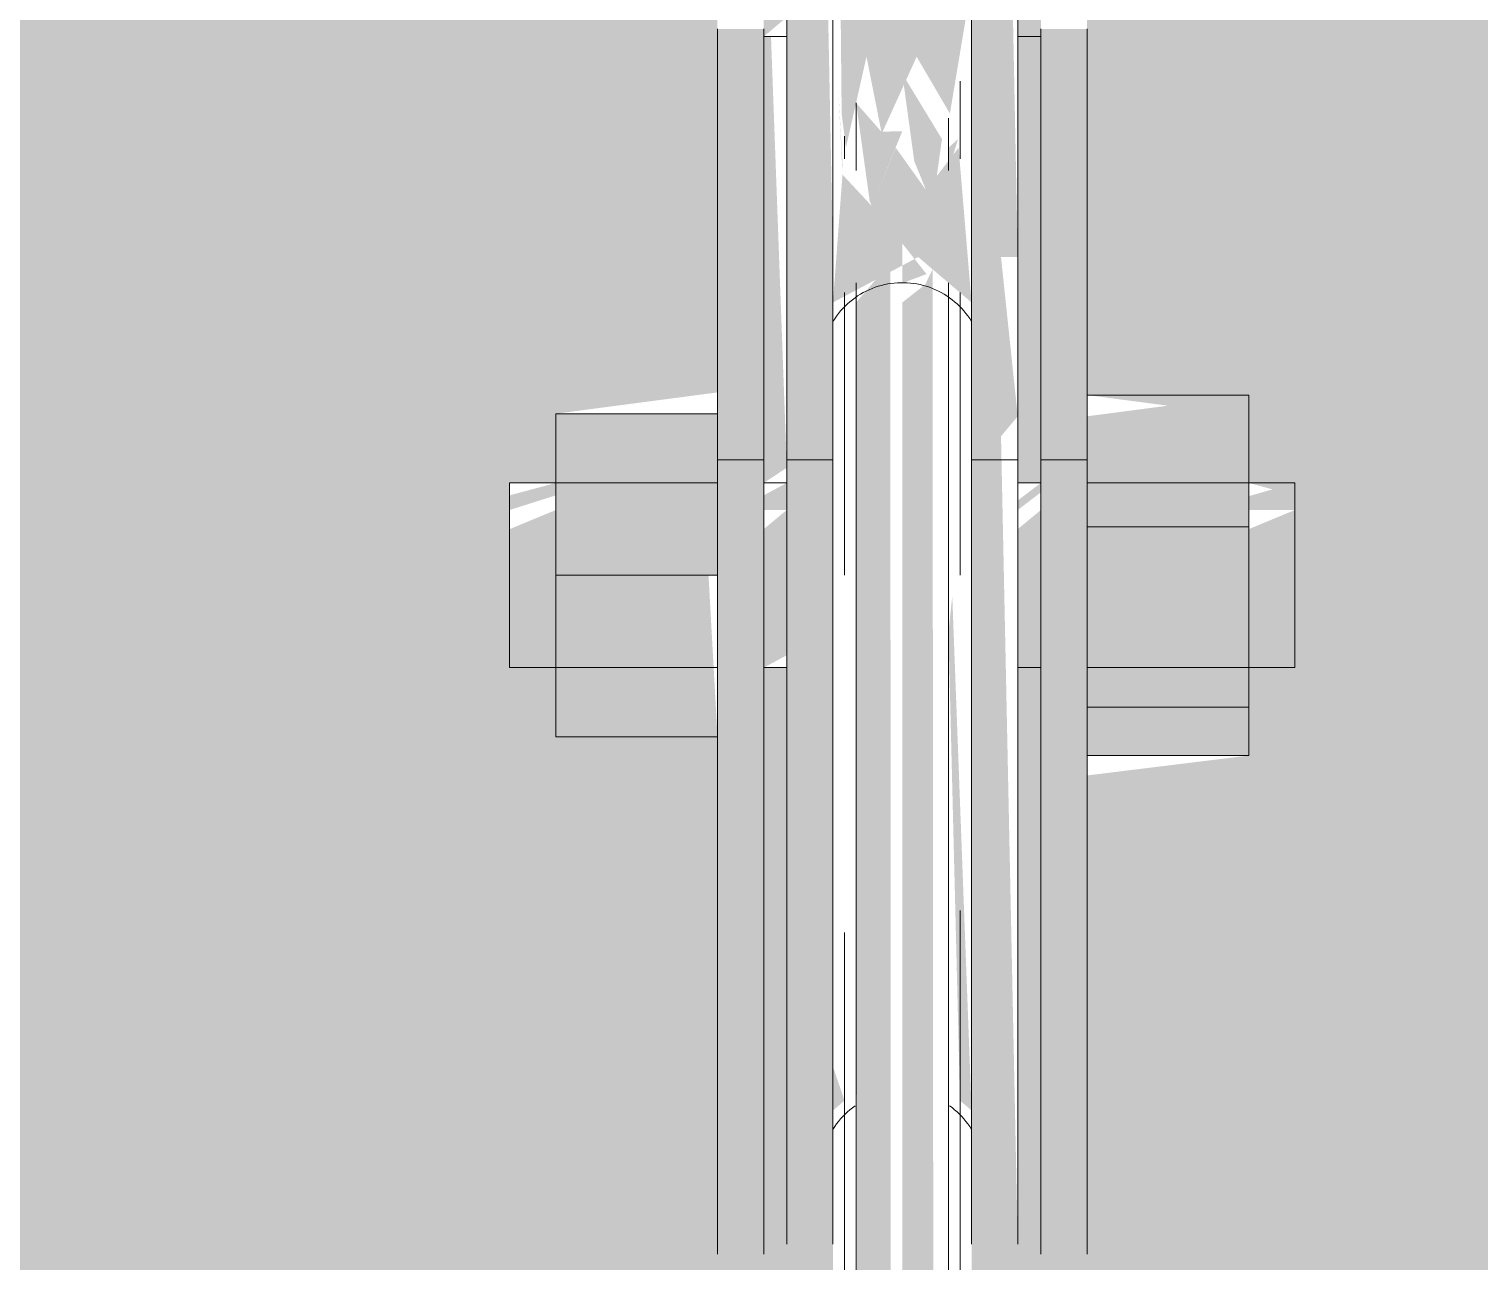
# Model space of a CAD drawing. Header units: inches. Extents: x -26493 to -10162, y -132 to 713.
# Drawn here: x -25624.532 to -25620.608, y 276.894 to 280.229 of the extents above; entities that cross this region are included whole.
import ezdxf

# ---------------------------------------------------------------- set-up
doc = ezdxf.new("R2010")
doc.units = ezdxf.units.IN
doc.header["$MEASUREMENT"] = 0
doc.layers.add('Q-SPCQ', color=91, linetype='Continuous', lineweight=9)

# ---------------------------------------------------------------- blocks, each defined once
blk = doc.blocks.new('Basketball_Backstop-Performance_Sports_Systems-3103-Ceiling_Hung - 27_-0_ to 27_-11 7_8_-652462-Section 13')
at = {"layer": 'Q-SPCQ'}
for points in [[(-25622.3563, 279.6117), (-25622.4119, 282.3959), (-25622.4813, 282.3959), (-25622.4813, 279.6117)], [(-25621.8563, 279.6117), (-25621.9119, 282.3959), (-25621.9813, 282.3959), (-25621.9813, 279.6117), (-25621.9016, 279.6117)], [(-25622.5438, 279.0995), (-25622.5438, 280.2291), (-25622.6688, 280.2291), (-25622.6688, 279.0995)], [(-25621.6688, 279.0995), (-25621.6688, 280.2291), (-25621.7938, 280.2291), (-25621.7938, 279.0995)], [(-25622.3295, 279.8437), (-25622.3423, 280.0758), (-25622.3317, 279.8608)], [(-25622.3563, 279.1264), (-25622.3563, 279.6117), (-25622.4813, 279.6117), (-25622.4813, 279.1264)], [(-25621.9016, 279.1264), (-25621.8563, 279.1805), (-25621.9016, 279.6117), (-25621.9813, 279.6117), (-25621.9813, 279.1264)], [(-25621.6688, 278.8808), (-25621.2313, 278.8808), (-25621.2313, 279.238), (-25621.6688, 279.1805), (-25621.6688, 279.0995)], [(-25623.1063, 278.75), (-25622.6688, 278.75), (-25622.6688, 279.1875), (-25623.1063, 279.1875)], [(-25622.6688, 276.955), (-25622.5438, 276.955), (-25622.5438, 279.0995), (-25622.6688, 279.0995), (-25622.6688, 277.1411)], [(-25622.4813, 276.9389), (-25622.3563, 276.9389), (-25622.3563, 279.1264), (-25622.4813, 279.1264), (-25622.4813, 277.1262)], [(-25621.9813, 276.9389), (-25621.8563, 276.9389), (-25621.9016, 279.1264), (-25621.9813, 279.1264), (-25621.9813, 277.1262)], [(-25621.6688, 276.955), (-25621.6688, 279.0995), (-25621.7938, 279.0995), (-25621.7938, 276.955)], [(-25621.6688, 278.3928), (-25621.2313, 278.3928), (-25621.2313, 278.8808), (-25621.6688, 278.8808), (-25621.6688, 278.6617)], [(-25623.1063, 278.3125), (-25622.6688, 278.3125), (-25622.6931, 278.75), (-25623.1063, 278.75)], [(-25621.6688, 278.262), (-25621.2313, 278.262), (-25621.2313, 278.3928), (-25621.6688, 278.3928)]]:
    blk.add_hatch(color=256, dxfattribs=at).paths.add_polyline_path(points, flags=0)
h = blk.add_hatch(color=256, dxfattribs=at)
h.paths.add_polyline_path([(-25622.1688, 282.2265), (-25622.1688, 282.334), (-25622.2327, 282.3074), (-25622.1768, 282.2365)], flags=0)
h.paths.add_polyline_path([(-25622.3212, 279.9076), (-25622.2656, 280.154), (-25622.2243, 279.9459), (-25622.1298, 280.154), (-25622.0399, 280), (-25621.9813, 280.3525), (-25622.0124, 282.3599), (-25622.212, 282.2633), (-25622.3563, 282.3864), (-25622.3328, 280)], flags=0)
h = blk.add_hatch(color=256, dxfattribs=at)
h.paths.add_polyline_path([(-25625.0426, 157.5625), (-25622.2938, 157.5625), (-25622.2938, 160.1875), (-25625.3898, 160.1875), (-25625.3736, 157.5625), (-25625.1258, 157.5625)], flags=0)
h.paths.add_polyline_path([(-25620.7185, 157.5625), (-25618.958, 157.5625), (-25618.9743, 160.1875), (-25622.0438, 160.1875), (-25622.0438, 157.5625), (-25620.8216, 157.5625)], flags=0)
h.paths.add_polyline_path([(-25621.8807, 214.0433), (-25621.8243, 213.9369), (-25621.8246, 213.9925), (-25621.8802, 214.0428)], flags=0)
h.paths.add_polyline_path([(-25621.612, 213.9183), (-25621.495, 213.7033), (-25621.5461, 213.6097), (-25621.5836, 213.7962)], flags=0)
h.paths.add_polyline_path([(-25621.5072, 213.5159), (-25621.4856, 213.7642), (-25621.3896, 213.6912), (-25621.4856, 213.5482)], flags=0)
h.paths.add_polyline_path([(-25618.8944, 164.3125), (-25618.8614, 164.3125), (-25618.8614, 224.7565), (-25621.3166, 224.7793), (-25621.9016, 224.7646), (-25622.0125, 224.7501), (-25622.0125, 214.0402), (-25621.7268, 214.0152), (-25621.7262, 213.9298), (-25621.612, 213.9183), (-25621.612, 213.7613), (-25621.5619, 213.7033), (-25621.6422, 213.6214), (-25621.7588, 213.7753), (-25622.0125, 213.8307), (-25621.9813, 213.2411), (-25621.844, 213.1345), (-25621.7938, 213.1062), (-25621.6688, 213.1517), (-25621.5703, 213.2143), (-25621.491, 213.3693), (-25621.4609, 213.4582), (-25621.4024, 213.3194), (-25621.4856, 213.0771), (-25621.6688, 212.9774), (-25621.6688, 210.671), (-25621.2313, 210.671), (-25621.2313, 210.4331), (-25621.1063, 210.3996), (-25621.1063, 209.9331), (-25621.2313, 209.9331), (-25621.2313, 209.6951), (-25621.6688, 209.6411), (-25621.6688, 208.3881), (-25621.7938, 208.3881), (-25621.8036, 209.9331), (-25621.8563, 209.892), (-25621.8563, 208.372), (-25621.9813, 208.372), (-25621.9813, 208.7342), (-25622.0438, 208.7342), (-25622.0438, 164.3125), (-25618.958, 164.3125)], flags=0)
h.paths.add_polyline_path([(-25622.8304, 213.5159), (-25622.9321, 213.7033), (-25622.8467, 213.7033), (-25622.8334, 213.5508)], flags=0)
h.paths.add_polyline_path([(-25622.7756, 213.7033), (-25622.7023, 213.8239), (-25622.754, 213.7962), (-25622.7615, 213.7642)], flags=0)
h.paths.add_polyline_path([(-25625.1414, 164.3125), (-25622.2938, 164.3125), (-25622.2938, 208.7875), (-25622.3563, 208.7342), (-25622.3563, 208.372), (-25622.4813, 208.3881), (-25622.4813, 209.9331), (-25622.5438, 209.9331), (-25622.5438, 208.3881), (-25622.6688, 208.3881), (-25622.6688, 209.7456), (-25623.1063, 209.7456), (-25623.1063, 209.9331), (-25623.2313, 209.9666), (-25623.2313, 210.4331), (-25623.1063, 210.4331), (-25623.1063, 210.6206), (-25622.6688, 210.6209), (-25622.7256, 213.0121), (-25622.8767, 213.0898), (-25622.948, 213.3693), (-25622.8324, 213.4976), (-25622.8304, 213.2926), (-25622.6579, 213.1496), (-25622.4935, 213.1441), (-25622.325, 213.2676), (-25622.3786, 213.8339), (-25622.6107, 213.7659), (-25622.7256, 213.6394), (-25622.7756, 213.7033), (-25622.8304, 213.6253), (-25622.8258, 213.7962), (-25622.6816, 213.9227), (-25622.5289, 213.9796), (-25622.4626, 214.0416), (-25622.325, 213.9796), (-25622.325, 224.7514), (-25625.4864, 224.7511), (-25625.4864, 164.3125), (-25625.3736, 164.3125)], flags=0)
h.paths.add_polyline_path([(-25621.8563, 210.4331), (-25621.7938, 210.4331), (-25621.8124, 211.6415), (-25621.8563, 211.6415), (-25621.8563, 210.6683)], flags=0)
h.paths.add_polyline_path([(-25622.5438, 210.4331), (-25622.4813, 210.4331), (-25622.4813, 211.6415), (-25622.5438, 211.6415), (-25622.5438, 210.5537)], flags=0)
h.paths.add_polyline_path([(-25622.3563, 210.9331), (-25622.3409, 211.3644), (-25622.3563, 211.1206), (-25622.3563, 210.9441)], flags=0)
h.paths.add_polyline_path([(-25625.2992, 225.2113), (-25623.559, 225.2421), (-25622.325, 225.2704), (-25622.3563, 276.9389), (-25622.4813, 276.955), (-25622.4813, 278.5), (-25622.5438, 278.5), (-25622.5438, 276.955), (-25622.6688, 276.955), (-25622.6688, 278.3125), (-25623.1063, 278.3125), (-25623.1063, 278.5), (-25623.2313, 278.5335), (-25623.2313, 279), (-25623.1063, 279), (-25623.1063, 279.1875), (-25622.6688, 279.2452), (-25622.6688, 280.4323), (-25623.1063, 280.4323), (-25623.1063, 280.6875), (-25623.2313, 280.721), (-25623.2313, 281.1875), (-25623.1063, 281.1901), (-25623.1063, 281.375), (-25625.4864, 281.375), (-25625.4481, 225.2314), (-25625.3327, 225.2158)], flags=0)
h.paths.add_polyline_path([(-25619.5369, 225.2136), (-25618.8614, 225.2483), (-25618.8614, 281.375), (-25621.2313, 281.375), (-25621.2313, 281.1875), (-25621.1063, 281.154), (-25621.1063, 280.6875), (-25621.2313, 280.6875), (-25621.2313, 280.4495), (-25621.6688, 280.4495), (-25621.6688, 279.238), (-25621.2313, 279.1805), (-25621.2313, 279), (-25621.1063, 278.9665), (-25621.1063, 278.5), (-25621.2313, 278.5), (-25621.2313, 278.262), (-25621.6688, 278.2081), (-25621.6688, 276.955), (-25621.7938, 276.9772), (-25621.7938, 278.5), (-25621.8563, 278.5), (-25621.8563, 276.9389), (-25621.9813, 276.9389), (-25622.0125, 225.2487), (-25619.6529, 225.2198)], flags=0)
h.paths.add_polyline_path([(-25621.8563, 279), (-25621.7938, 279), (-25621.7938, 280.2084), (-25621.8563, 280.2084), (-25621.8563, 279.0995)], flags=0)
h.paths.add_polyline_path([(-25622.5438, 279), (-25622.4813, 279.0411), (-25622.524, 280.2084), (-25622.5438, 280.2084), (-25622.5438, 279.0995)], flags=0)
h = blk.add_hatch(color=256, dxfattribs=at)
h.paths.add_polyline_path([(-25621.7938, 280.2084), (-25621.7938, 280.6503), (-25621.8563, 280.5985), (-25621.8563, 280.2084)], flags=0)
h.paths.add_polyline_path([(-25622.5438, 280.2084), (-25622.4813, 280.2612), (-25622.4813, 280.6503), (-25622.5438, 280.6503), (-25622.5438, 280.2291)], flags=0)
h = blk.add_hatch(color=256, dxfattribs=at)
h.paths.add_polyline_path([(-25622.1688, 210.9293), (-25622.0604, 210.9919), (-25622.0438, 211.0479), (-25622.0867, 279.5785), (-25622.1068, 279.5372), (-25622.1688, 279.4886), (-25622.1688, 211.2069)], flags=0)
h.paths.add_polyline_path([(-25622.0867, 279.7493), (-25622.0614, 279.9312), (-25622.1688, 280.108), (-25622.1364, 279.8715), (-25622.1063, 279.7975)], flags=0)
h = blk.add_hatch(color=256, dxfattribs=at)
h.paths.add_polyline_path([(-25622.1688, 210.9293), (-25622.2011, 279.5429), (-25622.2006, 279.597), (-25622.2937, 279.4886), (-25622.2313, 210.9441), (-25622.1692, 210.9294)], flags=0)
h.paths.add_polyline_path([(-25622.2509, 279.7493), (-25622.1688, 279.9524), (-25622.2253, 279.951), (-25622.2938, 280.029), (-25622.2568, 279.7625)], flags=0)
h = blk.add_hatch(color=256, dxfattribs=at)
h.paths.add_polyline_path([(-25622.0438, 278.6804), (-25622.0179, 278.732), (-25622.0438, 278.6807)], flags=0)
h.paths.add_polyline_path([(-25622.0438, 279.8459), (-25622.0179, 279.9312), (-25622.0438, 279.9076)], flags=0)
h = blk.add_hatch(color=256, dxfattribs=at)
h.paths.add_polyline_path([(-25622.1688, 279.6485), (-25622.1688, 279.541), (-25622.1031, 279.5655)], flags=0)
h.paths.add_polyline_path([(-25621.9813, 279.4886), (-25622.0164, 279.9076), (-25622.1045, 279.7931), (-25622.1864, 279.9076), (-25622.2509, 279.7493), (-25622.3306, 279.835), (-25622.3563, 279.4886), (-25622.1256, 279.6117), (-25622.0867, 279.5785)], flags=0)
h = blk.add_hatch(color=256, dxfattribs=at)
h.paths.add_polyline_path([(-25622.4813, 278.9268), (-25622.4813, 279), (-25622.5438, 278.9665), (-25622.5438, 278.9268)], flags=0)
h.paths.add_polyline_path([(-25623.2313, 278.9268), (-25623.1063, 278.9665), (-25623.1063, 279), (-25623.2313, 278.9665)], flags=0)
h.paths.add_polyline_path([(-25621.1063, 278.9268), (-25621.1063, 279), (-25621.2313, 278.9642), (-25621.2313, 278.9268)], flags=0)
h.paths.add_polyline_path([(-25621.8563, 278.9268), (-25621.7938, 278.9746), (-25621.7938, 279), (-25621.8563, 278.9525)], flags=0)
h = blk.add_hatch(color=256, dxfattribs=at)
h.paths.add_polyline_path([(-25621.7938, 278.5), (-25621.7938, 278.9268), (-25621.8563, 278.875), (-25621.8563, 278.5)], flags=0)
h.paths.add_polyline_path([(-25623.1063, 278.5), (-25623.1063, 278.9268), (-25623.2313, 278.875), (-25623.2313, 278.5)], flags=0)
h.paths.add_polyline_path([(-25622.5438, 278.5), (-25622.4813, 278.5335), (-25622.4813, 278.9268), (-25622.5438, 278.875), (-25622.5438, 278.5058)], flags=0)
h.paths.add_polyline_path([(-25621.1063, 278.5), (-25621.1063, 278.9268), (-25621.2313, 278.875), (-25621.2313, 278.5)], flags=0)
h = blk.add_hatch(color=256, dxfattribs=at)
h.paths.add_polyline_path([(-25621.9813, 277.3011), (-25622.0335, 278.694), (-25622.0438, 278.5945), (-25622.0125, 277.3278)], flags=0)
h.paths.add_polyline_path([(-25622.3563, 277.3011), (-25622.325, 277.3278), (-25622.3563, 277.4196)], flags=0)
for p, q in [((-25622.4813, 279.6117), (-25622.4813, 282.4084)), ((-25622.3563, 282.4084), (-25622.3563, 279.6117)), ((-25621.9813, 279.6117), (-25621.9813, 282.4084)), ((-25621.8563, 282.4084), (-25621.8563, 279.6117)), ((-25622.6688, 279.0646), (-25622.6688, 280.2291)), ((-25622.5438, 280.2291), (-25622.5438, 279.0646)), ((-25622.5438, 280.2084), (-25622.4813, 280.2084)), ((-25621.8563, 280.2084), (-25621.7938, 280.2084)), ((-25621.7938, 279.0646), (-25621.7938, 280.2291)), ((-25621.6688, 280.2291), (-25621.6688, 279.0646)), ((-25622.0125, 279.878), (-25622.0125, 280.0875)), ((-25622.2938, 280.029), (-25622.2938, 279.8459)), ((-25622.0438, 279.8459), (-25622.0438, 279.9875)), ((-25622.325, 279.9385), (-25622.325, 279.878)), ((-25622.4813, 279.1264), (-25622.4813, 279.6117)), ((-25622.3563, 279.6117), (-25622.3563, 279.1264)), ((-25621.9813, 279.1264), (-25621.9813, 279.6117)), ((-25621.8563, 279.6117), (-25621.8563, 279.1264)), ((-25622.2938, 279.5419), (-25622.2938, 210.7409)), ((-25622.0438, 210.7409), (-25622.0438, 279.5419)), ((-25622.325, 279.5153), (-25622.325, 278.75)), ((-25622.0125, 278.75), (-25622.0125, 279.5153)), ((-25621.6688, 279.238), (-25621.2313, 279.238)), ((-25621.2313, 279.238), (-25621.2313, 278.8808)), ((-25623.1063, 278.75), (-25623.1063, 279.1875)), ((-25623.1063, 279.1875), (-25622.6688, 279.1875)), ((-25622.6688, 276.912), (-25622.6688, 279.0998)), ((-25622.5438, 279.0998), (-25622.5438, 276.912)), ((-25622.4813, 276.9389), (-25622.4813, 279.1281)), ((-25622.3563, 279.1281), (-25622.3563, 276.9389)), ((-25621.9813, 276.9389), (-25621.9813, 279.1281)), ((-25621.8563, 279.1281), (-25621.8563, 276.9389)), ((-25621.7938, 276.912), (-25621.7938, 279.0998)), ((-25621.6688, 279.0998), (-25621.6688, 276.912)), ((-25622.6688, 279.0625), (-25622.5438, 279.0625)), ((-25622.4813, 279.0625), (-25622.3563, 279.0625)), ((-25621.9813, 279.0625), (-25621.8563, 279.0625)), ((-25621.7938, 279.0625), (-25621.6688, 279.0625)), ((-25622.6688, 279), (-25623.2313, 279)), ((-25623.2313, 278.9268), (-25623.2313, 279)), ((-25622.4813, 279), (-25622.5438, 279)), ((-25621.7938, 279), (-25621.8563, 279)), ((-25621.1063, 279), (-25621.6688, 279)), ((-25621.1063, 279), (-25621.1063, 278.9268)), ((-25623.2313, 278.5), (-25623.2313, 278.9268)), ((-25621.1063, 278.9268), (-25621.1063, 278.5)), ((-25621.6688, 278.8808), (-25621.2313, 278.8808)), ((-25621.2313, 278.8808), (-25621.2313, 278.3928)), ((-25623.1063, 278.3125), (-25623.1063, 278.75)), ((-25622.6688, 278.75), (-25623.1063, 278.75)), ((-25623.2313, 278.5), (-25622.6688, 278.5)), ((-25622.5438, 278.5), (-25622.4813, 278.5)), ((-25621.8563, 278.5), (-25621.7938, 278.5)), ((-25621.6688, 278.5), (-25621.1063, 278.5)), ((-25621.2313, 278.3928), (-25621.6688, 278.3928)), ((-25621.2313, 278.3928), (-25621.2313, 278.262)), ((-25623.1063, 278.3125), (-25622.6688, 278.3125)), ((-25621.6688, 278.262), (-25621.2313, 278.262)), ((-25622.0125, 211.621), (-25622.0125, 277.8425)), ((-25622.325, 277.7827), (-25622.325, 211.621))]:
    blk.add_line(p, q, dxfattribs=at)
at = {"layer": 'Q-SPCQ', "flags": 128}
for points in [[(-25621.9813, 279.4375), (-25621.986, 279.4449), (-25621.9911, 279.4521), (-25621.9964, 279.4591), (-25622.002, 279.4659), (-25622.0079, 279.4725), (-25622.0141, 279.4788), (-25622.0204, 279.4848), (-25622.0271, 279.4906), (-25622.0339, 279.4962), (-25622.041, 279.5014), (-25622.0482, 279.5064), (-25622.0557, 279.5111), (-25622.0633, 279.5154), (-25622.0711, 279.5195), (-25622.0791, 279.5232), (-25622.0872, 279.5267), (-25622.0955, 279.5298), (-25622.1038, 279.5325), (-25622.1123, 279.535), (-25622.1208, 279.5371), (-25622.1295, 279.5388), (-25622.1381, 279.5402), (-25622.1469, 279.5412), (-25622.1557, 279.5419), (-25622.1645, 279.5423), (-25622.1733, 279.5423), (-25622.1821, 279.5419), (-25622.1908, 279.5412), (-25622.1996, 279.5402), (-25622.2083, 279.5388), (-25622.2169, 279.537), (-25622.2254, 279.5349), (-25622.2339, 279.5325), (-25622.2422, 279.5297), (-25622.2505, 279.5266), (-25622.2586, 279.5232), (-25622.2666, 279.5194), (-25622.2744, 279.5154), (-25622.282, 279.511), (-25622.2895, 279.5063), (-25622.2967, 279.5013), (-25622.3038, 279.4961), (-25622.3106, 279.4905), (-25622.3172, 279.4847), (-25622.3236, 279.4787), (-25622.3298, 279.4724), (-25622.3356, 279.4658), (-25622.3412, 279.459), (-25622.3466, 279.452), (-25622.3516, 279.4448), (-25622.3563, 279.4375)], [(-25622.2967, 277.3138), (-25622.3038, 277.3086), (-25622.3106, 277.303), (-25622.3172, 277.2972), (-25622.3236, 277.2912), (-25622.3298, 277.2849), (-25622.3356, 277.2783), (-25622.3412, 277.2715), (-25622.3466, 277.2645), (-25622.3516, 277.2573), (-25622.3563, 277.25)], [(-25621.9813, 277.25), (-25621.986, 277.2574), (-25621.9911, 277.2646), (-25621.9964, 277.2716), (-25622.002, 277.2784), (-25622.0079, 277.285), (-25622.0141, 277.2913), (-25622.0204, 277.2973), (-25622.0271, 277.3031), (-25622.0339, 277.3087), (-25622.041, 277.3139)]]:
    blk.add_lwpolyline(points, dxfattribs=at)

msp = doc.modelspace()

# ---------------------------------------------------------------- block references
at = {"layer": 'Q-SPCQ'}
msp.add_blockref('Basketball_Backstop-Performance_Sports_Systems-3103-Ceiling_Hung - 27_-0_ to 27_-11 7_8_-652462-Section 13', (0, 0), dxfattribs=at)

doc.saveas('drawing.dxf')
